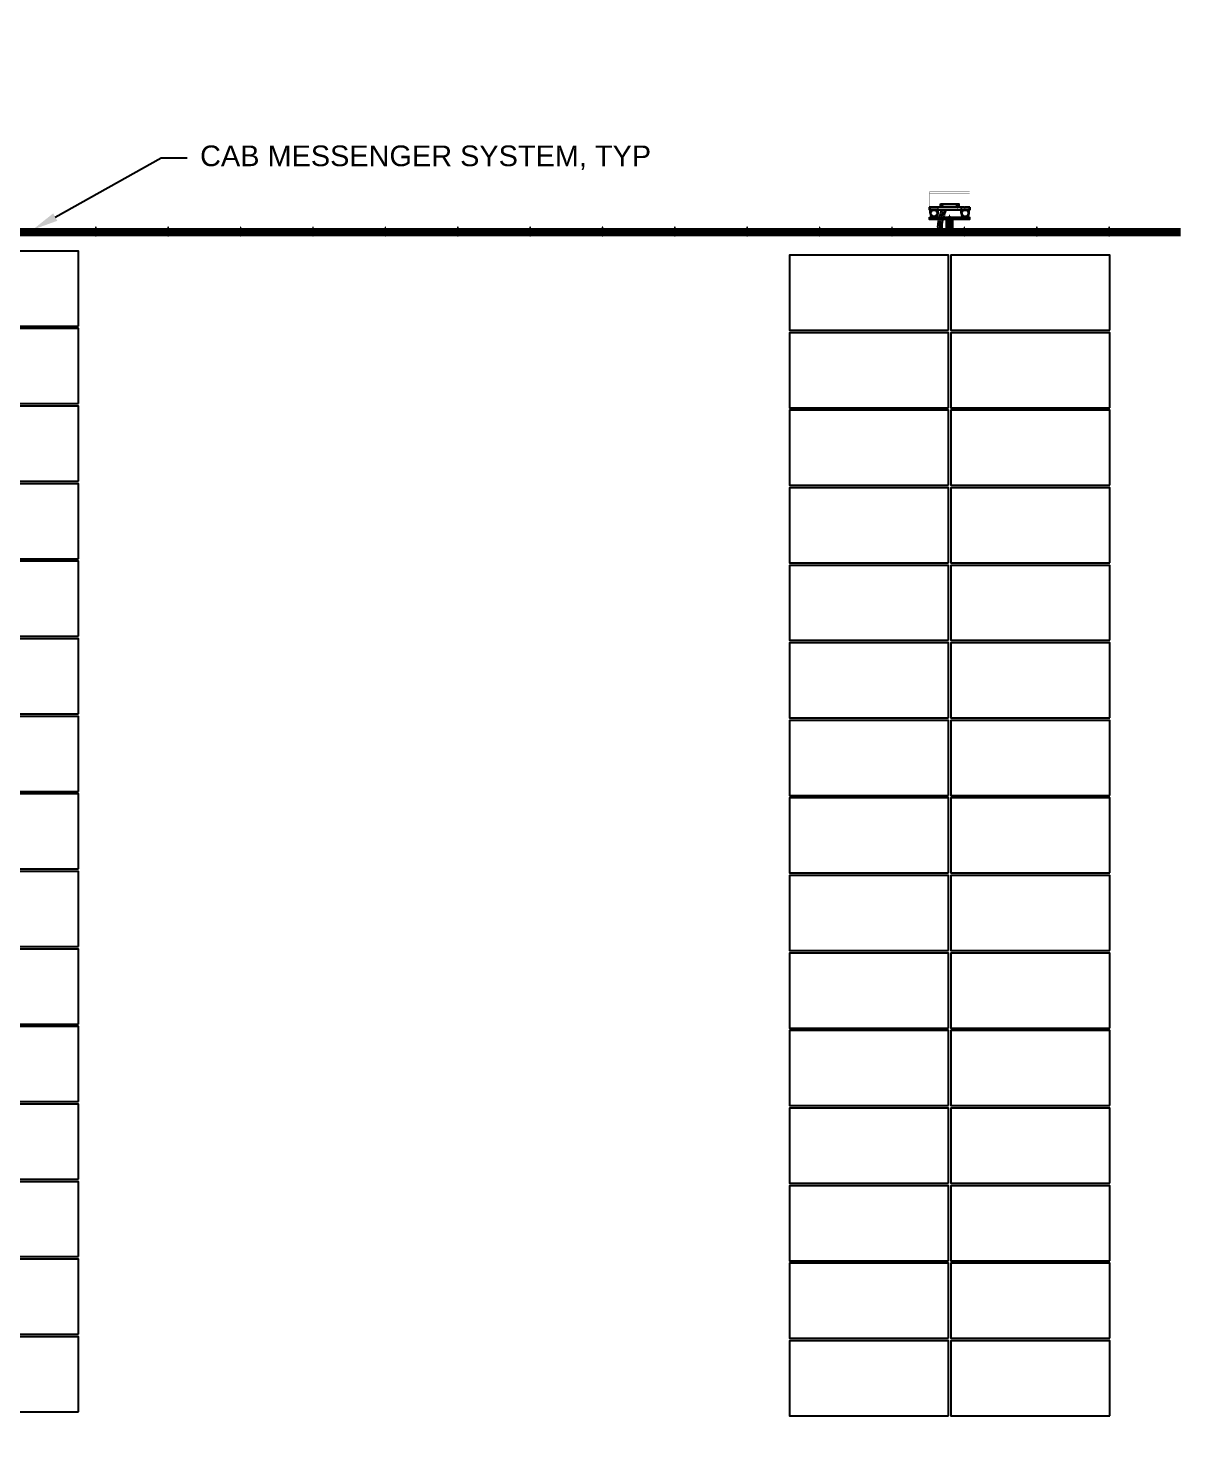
# Model space of a CAD drawing. Header units: inches. Extents: x -1851 to 6314, y -1304 to 4687.
# Drawn here: x 4503.6 to 4559.4, y 1844 to 1912.1 of the extents above; entities that cross this region are included whole.
import ezdxf
from ezdxf import colors
from ezdxf.entities.mleader import LeaderData, LeaderLine
from ezdxf.math import Vec2, Vec3

# ---------------------------------------------------------------- set-up
doc = ezdxf.new("R2010")
doc.units = ezdxf.units.IN
doc.header["$MEASUREMENT"] = 0
doc.linetypes.add('HIDDEN2', pattern=[0.1875, 0.125, -0.0625])
for name, color, linetype in [('E-ARRY-TABL', 9, 'Continuous'), ('E-COMB-BOX', 41, 'Continuous'), ('E-DETL-CAB', 1, 'Continuous'), ('E-DETL-DF', 6, 'Continuous'), ('G-ANNO-TTBL', 1, 'Continuous'), ('S-BEAM', 7, 'Continuous'), ('S-BOLT', 93, 'Continuous'), ('S-STEL-ANGL', 3, 'Continuous'), ('WIRE MANAGEMENT', 4, 'Continuous'), ('XREF', 7, 'Continuous')]:
    doc.layers.add(name, color=color, linetype=linetype)
doc.layers.add('G-ANNO-NONPLOT', color=181, linetype='Continuous', plot=False)
doc.layers.add('PDF3_S-POST', color=7, linetype='Continuous', true_color=0x4c4c4c)
doc.styles.add('NEI-A', font='arial.ttf')

# ---------------------------------------------------------------- blocks, each defined once
blk = doc.blocks.new('BracketAngle_BottomView')
for p, q in [((81.54, 214.54), (70.54, 214.54)), ((72.41, 214.54), (72.41, 214.4)), ((74.41, 214.54), (74.41, 214.4)), ((77.66, 214.54), (77.66, 214.4)), ((79.66, 214.54), (79.66, 214.4))]:
    blk.add_line(p, q)
for points in [[(70.54, 216.4), (81.54, 216.4), (81.54, 214.4), (70.54, 214.4)], [(71.7, 215.68), (71.85, 215.4), (71.7, 215.13), (71.38, 215.13), (71.22, 215.4), (71.38, 215.68)], [(80.38, 215.68), (80.22, 215.4), (80.38, 215.13), (80.7, 215.13), (80.85, 215.4), (80.7, 215.68)]]:
    blk.add_lwpolyline(points, close=True)
for centre in [(71.54, 215.4), (80.54, 215.4)]:
    blk.add_circle(centre, 0.2)
blk = doc.blocks.new('DCCB_PIPE')
at = {"layer": 'E-COMB-BOX', "const_width": 0.05}
for points in [[(1892285.81, 210591.85), (1892285.81, 210582.85), (1892309.81, 210582.85), (1892309.81, 210591.85)], [(1892309.81, 210591.85), (1892285.81, 210591.85)], [(1892285.81, 210583.85), (1892309.81, 210583.85)]]:
    blk.add_lwpolyline(points, dxfattribs=at)
at = {"layer": 'S-BEAM'}
for centre, radius in [((1892288.5, 210595.63), 2), ((1892288.5, 210595.63), 1.9), ((1892307.1, 210595.63), 2), ((1892307.1, 210595.63), 1.9)]:
    blk.add_circle(centre, radius, dxfattribs=at)
at = {"layer": 'S-BOLT'}
for p, q in [((1892286.02, 210595.75), (1892286.02, 210594.23)), ((1892286.02, 210593.56), (1892286.02, 210593.04)), ((1892286.09, 210593.41), (1892286.09, 210593.16)), ((1892286.34, 210593.41), (1892286.34, 210593.16)), ((1892286.4, 210595.68), (1892286.4, 210594.23)), ((1892286.4, 210593.56), (1892286.4, 210593.04)), ((1892290.52, 210595.63), (1892290.52, 210593.04)), ((1892290.59, 210593.41), (1892290.59, 210593.16)), ((1892290.84, 210593.41), (1892290.84, 210593.16)), ((1892290.9, 210595.63), (1892290.9, 210593.56)), ((1892290.9, 210593.58), (1892290.9, 210593.04)), ((1892304.63, 210595.75), (1892304.63, 210594.23)), ((1892304.63, 210593.56), (1892304.63, 210593.04)), ((1892304.69, 210593.41), (1892304.69, 210593.16)), ((1892304.94, 210593.41), (1892304.94, 210593.16)), ((1892305, 210595.68), (1892305, 210594.23)), ((1892305, 210593.56), (1892305, 210593.04)), ((1892309.13, 210595.63), (1892309.13, 210593.04)), ((1892309.19, 210593.41), (1892309.19, 210593.16)), ((1892309.44, 210593.41), (1892309.44, 210593.16)), ((1892309.5, 210595.63), (1892309.5, 210593.56)), ((1892309.5, 210593.58), (1892309.5, 210593.04))]:
    blk.add_line(p, q, dxfattribs=at)
at = {"layer": 'S-BOLT', "linetype": 'HIDDEN2'}
for p, q in [((1892286.02, 210593.56), (1892286.02, 210594.23)), ((1892286.4, 210593.56), (1892286.4, 210594.23)), ((1892290.9, 210593.73), (1892290.9, 210594.23)), ((1892304.63, 210593.56), (1892304.63, 210594.23)), ((1892305, 210593.56), (1892305, 210594.23)), ((1892309.5, 210593.73), (1892309.5, 210594.23))]:
    blk.add_line(p, q, dxfattribs=at)
at = {"layer": 'S-BOLT', "flags": 128}
for points in [[(1892286.46, 210593.16), (1892286.46, 210593.41), (1892285.96, 210593.41), (1892285.96, 210593.16)], [(1892285.96, 210593.16), (1892286.46, 210593.16)], [(1892286.02, 210593.04), (1892286.4, 210593.04)], [(1892290.96, 210593.16), (1892290.96, 210593.41), (1892290.46, 210593.41), (1892290.46, 210593.16)], [(1892290.46, 210593.16), (1892290.96, 210593.16)], [(1892290.52, 210593.04), (1892290.9, 210593.04)], [(1892305.07, 210593.16), (1892305.07, 210593.41), (1892304.57, 210593.41), (1892304.57, 210593.16)], [(1892304.57, 210593.16), (1892305.07, 210593.16)], [(1892304.63, 210593.04), (1892305, 210593.04)], [(1892309.57, 210593.16), (1892309.57, 210593.41), (1892309.07, 210593.41), (1892309.07, 210593.16)], [(1892309.07, 210593.16), (1892309.57, 210593.16)], [(1892309.13, 210593.04), (1892309.5, 210593.04)]]:
    blk.add_lwpolyline(points, dxfattribs=at)
at = {"layer": 'S-BOLT'}
blk.add_lwpolyline([(1892294.84, 210591.8), (1892296.4, 210591.8)], dxfattribs=at)
for centre, radius, start, end in [((1892288.46, 210595.56), 2.44, 1.52454, 175.66621), ((1892288.46, 210595.6), 2.06, 0.87625, 177.71406), ((1892307.06, 210595.56), 2.44, 1.52454, 175.66621), ((1892307.07, 210595.6), 2.06, 0.87625, 177.71406)]:
    blk.add_arc(centre, radius, start, end, dxfattribs=at)
at = {"layer": 'S-STEL-ANGL'}
for p, q in [((1892285.71, 210592.22), (1892288.45, 210592.22)), ((1892288.82, 210592.22), (1892292.95, 210592.22)), ((1892293.32, 210592.22), (1892309.96, 210592.22))]:
    blk.add_line(p, q, dxfattribs=at)
at = {"layer": 'S-STEL-ANGL', "linetype": 'HIDDEN2'}
for p, q in [((1892286.4, 210593.56), (1892286.02, 210593.56)), ((1892288.82, 210592.22), (1892288.45, 210592.22)), ((1892288.82, 210591.94), (1892288.45, 210591.94)), ((1892290.9, 210593.56), (1892290.52, 210593.56)), ((1892293.32, 210592.22), (1892292.95, 210592.22)), ((1892293.32, 210591.94), (1892292.95, 210591.94)), ((1892305, 210593.56), (1892304.63, 210593.56)), ((1892309.5, 210593.56), (1892309.13, 210593.56))]:
    blk.add_line(p, q, dxfattribs=at)
at = {"layer": 'S-STEL-ANGL'}
for points in [[(1892288.45, 210593.56), (1892285.71, 210593.56)], [(1892285.71, 210591.94), (1892285.71, 210593.56)], [(1892285.71, 210591.94), (1892288.45, 210591.94)], [(1892309.96, 210593.56), (1892288.82, 210593.56)], [(1892288.82, 210591.94), (1892292.95, 210591.94)], [(1892293.32, 210591.94), (1892309.96, 210591.94)], [(1892309.96, 210591.94), (1892309.96, 210593.56)]]:
    blk.add_lwpolyline(points, dxfattribs=at)
for points in [[(1892285.81, 210593.56), (1892291.12, 210593.56), (1892291.12, 210593.48), (1892285.81, 210593.48)], [(1892304.42, 210593.56), (1892309.73, 210593.56), (1892309.73, 210593.48), (1892304.42, 210593.48)]]:
    blk.add_lwpolyline(points, close=True, dxfattribs=at)
at = {"layer": 'S-STEL-ANGL', "rotation": 180}
blk.add_blockref('BracketAngle_BottomView', (1892373.85, 210806.34), dxfattribs=at)
blk = doc.blocks.new('MIDPILE ASSEMBLY')
at = {"layer": 'E-DETL-CAB', "lineweight": 70}
for p, q in [((1892272.516, 210576.862), (1892272.516, 210576.824)), ((1892272.532, 210576.862), (1892272.532, 210576.824))]:
    blk.add_line(p, q, dxfattribs=at)
for points in [[(1892272.536, 210576.827), (1892272.536, 210576.836), (1892272.512, 210576.836), (1892272.512, 210576.827)], [(1892272.555, 210576.464), (1892272.493, 210576.464), (1892272.493, 210576.808), (1892272.555, 210576.808)], [(1892272.53, 210576.535), (1892272.538, 210576.543), (1892272.538, 210576.554), (1892272.53, 210576.562), (1892272.518, 210576.562), (1892272.51, 210576.554), (1892272.51, 210576.543), (1892272.518, 210576.535)], [(1892272.53, 210576.492), (1892272.538, 210576.5), (1892272.538, 210576.511), (1892272.53, 210576.519), (1892272.518, 210576.519), (1892272.51, 210576.511), (1892272.51, 210576.5), (1892272.518, 210576.492)]]:
    blk.add_lwpolyline(points, close=True, dxfattribs=at)
for points in [[(1892272.532, 210576.862), (1892272.516, 210576.862)], [(1892272.493, 210576.793), (1892272.508, 210576.793)], [(1892272.493, 210576.566), (1892272.508, 210576.566)], [(1892272.493, 210576.488), (1892272.508, 210576.488)], [(1892272.507, 210576.793), (1892272.508, 210576.791), (1892272.51, 210576.788), (1892272.512, 210576.787), (1892272.514, 210576.785), (1892272.516, 210576.784), (1892272.519, 210576.783), (1892272.52, 210576.783)], [(1892272.54, 210576.808), (1892272.54, 210576.81), (1892272.508, 210576.81), (1892272.508, 210576.808)], [(1892272.524, 210576.826), (1892272.536, 210576.826), (1892272.536, 210576.824), (1892272.512, 210576.824), (1892272.512, 210576.826), (1892272.524, 210576.827), (1892272.524, 210576.825), (1892272.512, 210576.824)], [(1892272.515, 210576.548), (1892272.515, 210576.547), (1892272.516, 210576.546), (1892272.516, 210576.544), (1892272.517, 210576.543), (1892272.518, 210576.542), (1892272.52, 210576.541), (1892272.521, 210576.54), (1892272.523, 210576.54), (1892272.525, 210576.54), (1892272.526, 210576.54), (1892272.528, 210576.54), (1892272.529, 210576.541)], [(1892272.515, 210576.505), (1892272.515, 210576.505), (1892272.516, 210576.503), (1892272.516, 210576.501), (1892272.517, 210576.5), (1892272.518, 210576.499), (1892272.52, 210576.498), (1892272.521, 210576.497), (1892272.523, 210576.497), (1892272.525, 210576.497), (1892272.526, 210576.497), (1892272.528, 210576.497), (1892272.529, 210576.498)], [(1892272.516, 210576.818), (1892272.516, 210576.793), (1892272.532, 210576.793), (1892272.532, 210576.818)], [(1892272.516, 210576.566), (1892272.532, 210576.566)], [(1892272.522, 210576.556), (1892272.516, 210576.556), (1892272.516, 210576.55)], [(1892272.516, 210576.546), (1892272.516, 210576.54), (1892272.522, 210576.54)], [(1892272.522, 210576.513), (1892272.516, 210576.513), (1892272.516, 210576.507)], [(1892272.516, 210576.503), (1892272.516, 210576.498), (1892272.522, 210576.498)], [(1892272.516, 210576.488), (1892272.532, 210576.488)], [(1892272.532, 210576.55), (1892272.532, 210576.556), (1892272.526, 210576.556)], [(1892272.526, 210576.54), (1892272.532, 210576.54), (1892272.532, 210576.546)], [(1892272.532, 210576.507), (1892272.532, 210576.513), (1892272.526, 210576.513)], [(1892272.526, 210576.498), (1892272.532, 210576.498), (1892272.532, 210576.503)], [(1892272.528, 210576.783), (1892272.529, 210576.783), (1892272.532, 210576.784), (1892272.534, 210576.785), (1892272.536, 210576.787), (1892272.538, 210576.788), (1892272.54, 210576.791), (1892272.541, 210576.793)], [(1892272.54, 210576.793), (1892272.555, 210576.793)], [(1892272.54, 210576.566), (1892272.555, 210576.566)], [(1892272.54, 210576.488), (1892272.555, 210576.488)]]:
    blk.add_lwpolyline(points, dxfattribs=at)
for centre in [(1892272.524, 210576.548), (1892272.524, 210576.505)]:
    blk.add_circle(centre, 0.0168, dxfattribs=at)
for centre in [(1892272.524, 210576.548), (1892272.524, 210576.505)]:
    blk.add_arc(centre, 0.00881, 0.1335, 120.0856, dxfattribs=at)
at = {"layer": 'PDF3_S-POST', "lineweight": 25}
for points in [[(1892272.514, 210576.824), (1892272.522, 210576.824)], [(1892272.526, 210576.824), (1892272.534, 210576.824)]]:
    blk.add_lwpolyline(points, dxfattribs=at)
blk = doc.blocks.new('HANGER TOP')
at = {"layer": 'WIRE MANAGEMENT', "color": 4, "linetype": 'Continuous', "lineweight": 18, "elevation": 0.1, "flags": 128}
blk.add_lwpolyline([(1892241.7, 210595.8), (1892241.2, 210595.8), (1892241.2, 210587.4), (1892241.7, 210587.4)], close=True, dxfattribs=at)
for points in [[(1892241.7, 210595.8), (1892241.2, 210595.8)], [(1892241.7, 210595.7), (1892241.2, 210595.7)], [(1892241.7, 210595.3), (1892241.2, 210595.3)], [(1892241.7, 210595.1), (1892241.2, 210595.1)], [(1892241.7, 210591.2), (1892241.2, 210591.2)], [(1892241.7, 210590.6), (1892241.2, 210590.6)], [(1892241.7, 210589.9), (1892241.2, 210589.9)], [(1892241.7, 210589.8), (1892241.2, 210589.8)], [(1892241.7, 210589.5), (1892241.2, 210589.5)], [(1892241.7, 210589.4), (1892241.2, 210589.4)], [(1892241.7, 210588.1), (1892241.2, 210588.1)], [(1892241.7, 210588), (1892241.2, 210588)], [(1892241.7, 210587.5), (1892241.2, 210587.5)], [(1892241.7, 210587.4), (1892241.2, 210587.4)]]:
    blk.add_lwpolyline(points, dxfattribs=at)
blk = doc.blocks.new('*U59')
at = {"layer": 'E-ARRY-TABL'}
blk.add_lwpolyline([(3.846, -1.813), (3.846, 1.813), (-3.846, 1.813), (-3.846, -1.813)], close=True, dxfattribs=at)
blk = doc.blocks.new('*U60')
at = {"layer": 'E-ARRY-TABL', "color": 0, "linetype": 'ByBlock', "lineweight": -2, "transparency": 16777216}
for p in [(0, 52.5), (7.8, 52.5), (0, 48.75), (7.8, 48.75), (0, 45), (7.8, 45), (0, 41.25), (7.8, 41.25), (0, 37.5), (7.8, 37.5), (0, 33.75), (7.8, 33.75), (0, 30), (7.8, 30), (0, 26.25), (7.8, 26.25), (0, 22.5), (7.8, 22.5), (0, 18.75), (7.8, 18.75), (0, 15), (7.8, 15), (0, 11.25), (7.8, 11.25), (0, 7.5), (7.8, 7.5), (0, 3.75), (7.8, 3.75), (0, 0), (7.8, 0)]:
    blk.add_blockref('*U59', p, dxfattribs=at)
blk = doc.blocks.new('*U61')
at = {"layer": 'E-ARRY-TABL'}
blk.add_lwpolyline([(3.846, -1.813), (3.846, 1.813), (-3.846, 1.813), (-3.846, -1.813)], close=True, dxfattribs=at)
blk = doc.blocks.new('*U62')
at = {"layer": 'E-ARRY-TABL', "color": 0, "linetype": 'ByBlock', "lineweight": -2, "transparency": 16777216}
for p in [(0, 52.5), (7.8, 52.5), (0, 48.75), (7.8, 48.75), (0, 45), (7.8, 45), (0, 41.25), (7.8, 41.25), (0, 37.5), (7.8, 37.5), (0, 33.75), (7.8, 33.75), (0, 30), (7.8, 30), (0, 26.25), (7.8, 26.25), (0, 22.5), (7.8, 22.5), (0, 18.75), (7.8, 18.75), (0, 15), (7.8, 15), (0, 11.25), (7.8, 11.25), (0, 7.5), (7.8, 7.5), (0, 3.75), (7.8, 3.75), (0, 0), (7.8, 0)]:
    blk.add_blockref('*U61', p, dxfattribs=at)

msp = doc.modelspace()

# ---------------------------------------------------------------- linework, layer by layer
at = {"layer": 'E-DETL-CAB', "flags": 128}
for points in [[(4483.06962, 1902.29967), (4559.33543, 1902.29967)], [(4483.06962, 1902.28967), (4559.33543, 1902.28967)]]:
    msp.add_lwpolyline(points, dxfattribs=at)
at = {"layer": 'E-DETL-DF', "flags": 128}
for points in [[(4483.06962, 1902.41967), (4559.33543, 1902.41967)], [(4483.06962, 1902.35967), (4559.33543, 1902.35967)], [(4483.06962, 1902.22967), (4559.33543, 1902.22967)], [(4483.06962, 1902.16967), (4559.33543, 1902.16967)], [(4483.06962, 1902.10967), (4559.33543, 1902.10967)]]:
    msp.add_lwpolyline(points, dxfattribs=at)
at = {"layer": 'E-DETL-DF'}
for points, knots in [([(4547.77989, 1903.33799), (4547.74409, 1903.22671), (4547.70774, 1903.11116), (4547.67411, 1902.98572), (4547.67303, 1902.9817), (4547.67195, 1902.97765)], [0.055863463, 0.055863463, 0.055863463, 0.055863463, 0.412982218, 0.412982218, 0.424785133, 0.424785133, 0.424785133, 0.424785133]), ([(4547.64483, 1902.87173), (4547.6293, 1902.80715), (4547.61521, 1902.73879), (4547.59731, 1902.60316), (4547.59207, 1902.53601), (4547.59742, 1902.46673)], [0.524700488, 0.524700488, 0.524700488, 0.524700488, 0.701726176, 0.701726176, 0.853556139, 0.853556139, 0.853556139, 0.853556139]), ([(4547.74784, 1902.87173), (4547.73176, 1902.80687), (4547.7171, 1902.73938), (4547.69744, 1902.60282), (4547.69226, 1902.53465), (4547.69851, 1902.46673)], [0.502398618, 0.502398618, 0.502398618, 0.502398618, 0.687737783, 0.687737783, 0.860654556, 0.860654556, 0.860654556, 0.860654556]), ([(4547.85121, 1902.87173), (4547.84636, 1902.85236), (4547.81416, 1902.7194), (4547.7874, 1902.57619), (4547.79928, 1902.46673)], [0.479299636, 0.479299636, 0.479299636, 0.479299636, 0.536830689, 0.870062761, 0.870062761, 0.870062761, 0.870062761])]:
    msp.add_open_spline(points, degree=3, knots=knots, dxfattribs=at)
for points in [[(4547.88495, 1903.33799), (4547.84746, 1903.22185), (4547.8097, 1903.10385), (4547.77549, 1902.97765)], [(4547.98695, 1903.32845), (4547.94988, 1903.21367), (4547.91282, 1903.0989), (4547.87918, 1902.97765)]]:
    msp.add_open_spline(points, degree=3, dxfattribs=at)
at = {"layer": 'G-ANNO-NONPLOT'}
msp.add_circle((4804.50348, 1837.07734), 1509.43524, dxfattribs=at)
at = {"layer": 'XREF'}
msp.add_lwpolyline([(4547.20405, 1902.97618), (4549.13244, 1902.97618), (4549.13244, 1902.87026), (4547.20405, 1902.87026)], close=True, dxfattribs=at)

# ---------------------------------------------------------------- block references
at = {"layer": 'E-ARRY-TABL'}
for name, p in [('*U60', (4494.40498, 1847.02401, 898.63596)), ('*U62', (4544.27374, 1846.82716, 898.63596))]:
    msp.add_blockref(name, p, dxfattribs=at)
at = {"layer": 'E-DETL-CAB', "xscale": 0.05, "yscale": 0.05, "zscale": 0.05}
for p in [(-90105.18425, -8627.29836), (-90101.68425, -8627.29836), (-90098.18425, -8627.29836), (-90094.68425, -8627.29836), (-90091.18425, -8627.29836), (-90087.68425, -8627.29836), (-90084.18425, -8627.29836), (-90080.68425, -8627.29836), (-90077.18425, -8627.29836), (-90073.68425, -8627.29836), (-90070.18425, -8627.29836), (-90066.68425, -8627.29836), (-90063.18425, -8627.29836), (-90059.68425, -8627.29836), (-90056.18425, -8627.29836)]:
    msp.add_blockref('HANGER TOP', p, dxfattribs=at)
at = {"layer": 'XREF', "xscale": 0.08080000000000001, "yscale": 0.08080000000000001, "zscale": 0.08080000000000001, "rotation": 180}
msp.add_blockref('DCCB_PIPE', (157445.83406, 18919.29624, 898.63596), dxfattribs=at)
at = {"layer": 'XREF', "xscale": 1.89528215343609, "yscale": 1.89528215343609, "zscale": 1.89528215343609}
msp.add_blockref('MIDPILE ASSEMBLY', (-3581842.17604, -397199.60353), dxfattribs=at)

# ---------------------------------------------------------------- leaders
at = {"layer": 'G-ANNO-TTBL'}
ml = msp.add_multileader_mtext('Standard', dxfattribs=at)
ml.set_content('CAB MESSENGER SYSTEM, TYP', color=256, style='NEI-A')
ml.set_leader_properties()
ml.build(insert=Vec2(0, 0))
ml.multileader.update_dxf_attribs({"dogleg_length": 0.125, "arrow_head_size": 1.25, "scale": 10})
ctx = ml.context
ctx.base_point, ctx.scale, ctx.char_height, ctx.arrow_head_size, ctx.landing_gap_size, ctx.plane_origin = Vec3(4511.30251, 1905.84298), 10, 1, 1.25, 0.625, Vec3(4496.38762, 1900.71891)
notes = []
notes.append((ctx, [(0, (1, 1, 0), (4510.05251, 1905.84298), (1, 0), 1.25, [(0, [(4503.83127, 1902.36985)], 0, [])])]))
ctx.mtext.insert, ctx.mtext.flow_direction = Vec3(4511.92751, 1906.44189), 5
ml = msp.add_multileader_mtext('Standard', dxfattribs=at)
ml.set_content('CAB MESSENGER SYSTEM, TYP', color=256, style='NEI-A')
ml.set_leader_properties()
ml.build(insert=Vec2(0, 0))
ml.multileader.update_dxf_attribs({"dogleg_length": 0.125, "arrow_head_size": 1.25, "scale": 10})
ctx = ml.context
ctx.base_point, ctx.scale, ctx.char_height, ctx.arrow_head_size, ctx.landing_gap_size, ctx.plane_origin = Vec3(4511.30251, 1905.84298), 10, 1, 1.25, 0.625, Vec3(4496.38762, 1900.71891)
notes.append((ctx, [(0, (1, 1, 0), (4510.05251, 1905.84298), (1, 0), 1.25, [(0, [(4503.83127, 1902.36985)], 0, [])])]))
ctx.mtext.insert, ctx.mtext.flow_direction = Vec3(4511.92751, 1906.44189), 5
ml = msp.add_multileader_mtext('Standard', dxfattribs=at)
ml.set_content('CAB MESSENGER SYSTEM, TYP', color=256, style='NEI-A')
ml.set_leader_properties()
ml.build(insert=Vec2(0, 0))
ml.multileader.update_dxf_attribs({"dogleg_length": 0.125, "arrow_head_size": 1.25, "scale": 10})
ctx = ml.context
ctx.base_point, ctx.scale, ctx.char_height, ctx.arrow_head_size, ctx.landing_gap_size, ctx.plane_origin = Vec3(4511.30251, 1905.84298), 10, 1, 1.25, 0.625, Vec3(4496.38762, 1900.71891)
notes.append((ctx, [(0, (1, 1, 0), (4510.05251, 1905.84298), (1, 0), 1.25, [(0, [(4503.83127, 1902.36985)], 0, [])])]))
ctx.mtext.insert, ctx.mtext.flow_direction = Vec3(4511.92751, 1906.44189), 5
ml = msp.add_multileader_mtext('Standard', dxfattribs=at)
ml.set_content('CAB MESSENGER SYSTEM, TYP', color=256, style='NEI-A')
ml.set_leader_properties()
ml.build(insert=Vec2(0, 0))
ml.multileader.update_dxf_attribs({"dogleg_length": 0.125, "arrow_head_size": 1.25, "scale": 10})
ctx = ml.context
ctx.base_point, ctx.scale, ctx.char_height, ctx.arrow_head_size, ctx.landing_gap_size, ctx.plane_origin = Vec3(4511.30251, 1905.84298), 10, 1, 1.25, 0.625, Vec3(4496.38762, 1900.71891)
notes.append((ctx, [(0, (1, 1, 0), (4510.05251, 1905.84298), (1, 0), 1.25, [(0, [(4503.83127, 1902.36985)], 0, [])])]))
ctx.mtext.insert, ctx.mtext.flow_direction = Vec3(4511.92751, 1906.44189), 5
for ctx, leaders in notes:
    for number, flags, end, landing, length, lines in leaders:
        leader = LeaderData()
        leader.index, (leader.has_last_leader_line, leader.has_dogleg_vector, leader.attachment_direction) = number, flags
        leader.last_leader_point, leader.dogleg_vector, leader.dogleg_length = Vec3(end), Vec3(landing), length
        for number, points, colour, breaks in lines:
            line = LeaderLine()
            line.index, line.vertices, line.color, line.breaks = number, Vec3.list(points), colors.encode_raw_color(colour), breaks
            leader.lines.append(line)
        ctx.leaders.append(leader)

doc.saveas('drawing.dxf')
